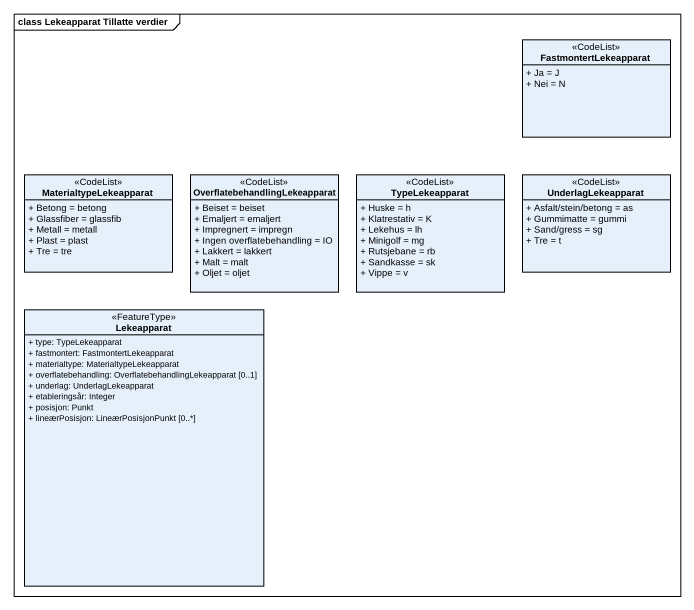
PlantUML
@startuml
mainframe class Lekeapparat Tillatte verdier
hide circle
hide empty members
skinparam classAttributeIconSize 0
class FastmontertLekeapparat <<CodeList>> {
  + Ja = J
  + Nei = N
}
class MaterialtypeLekeapparat <<CodeList>> {
  + Betong = betong
  + Glassfiber = glassfib
  + Metall = metall
  + Plast = plast
  + Tre = tre
}
class "OverflatebehandlingLekeapparat" as OverflatebehandlingLekeappar <<CodeList>> {
  + Beiset = beiset
  + Emaljert = emaljert
  + Impregnert = impregn
  + Ingen overflatebehandling = IO
  + Lakkert = lakkert
  + Malt = malt
  + Oljet = oljet
}
class TypeLekeapparat <<CodeList>> {
  + Huske = h
  + Klatrestativ = K
  + Lekehus = lh
  + Minigolf = mg
  + Rutsjebane = rb
  + Sandkasse = sk
  + Vippe = v
}
class UnderlagLekeapparat <<CodeList>> {
  + Asfalt/stein/betong = as
  + Gummimatte = gummi
  + Sand/gress = sg
  + Tre = t
}
class Lekeapparat <<FeatureType>> {
  + type: TypeLekeapparat
  + fastmontert: FastmontertLekeapparat
  + materialtype: MaterialtypeLekeapparat
  + overflatebehandling: OverflatebehandlingLekeapparat [0..1]
  + underlag: UnderlagLekeapparat
  + etableringsår: Integer
  + posisjon: Punkt
  + lineærPosisjon: LineærPosisjonPunkt [0..*]
}
@enduml
